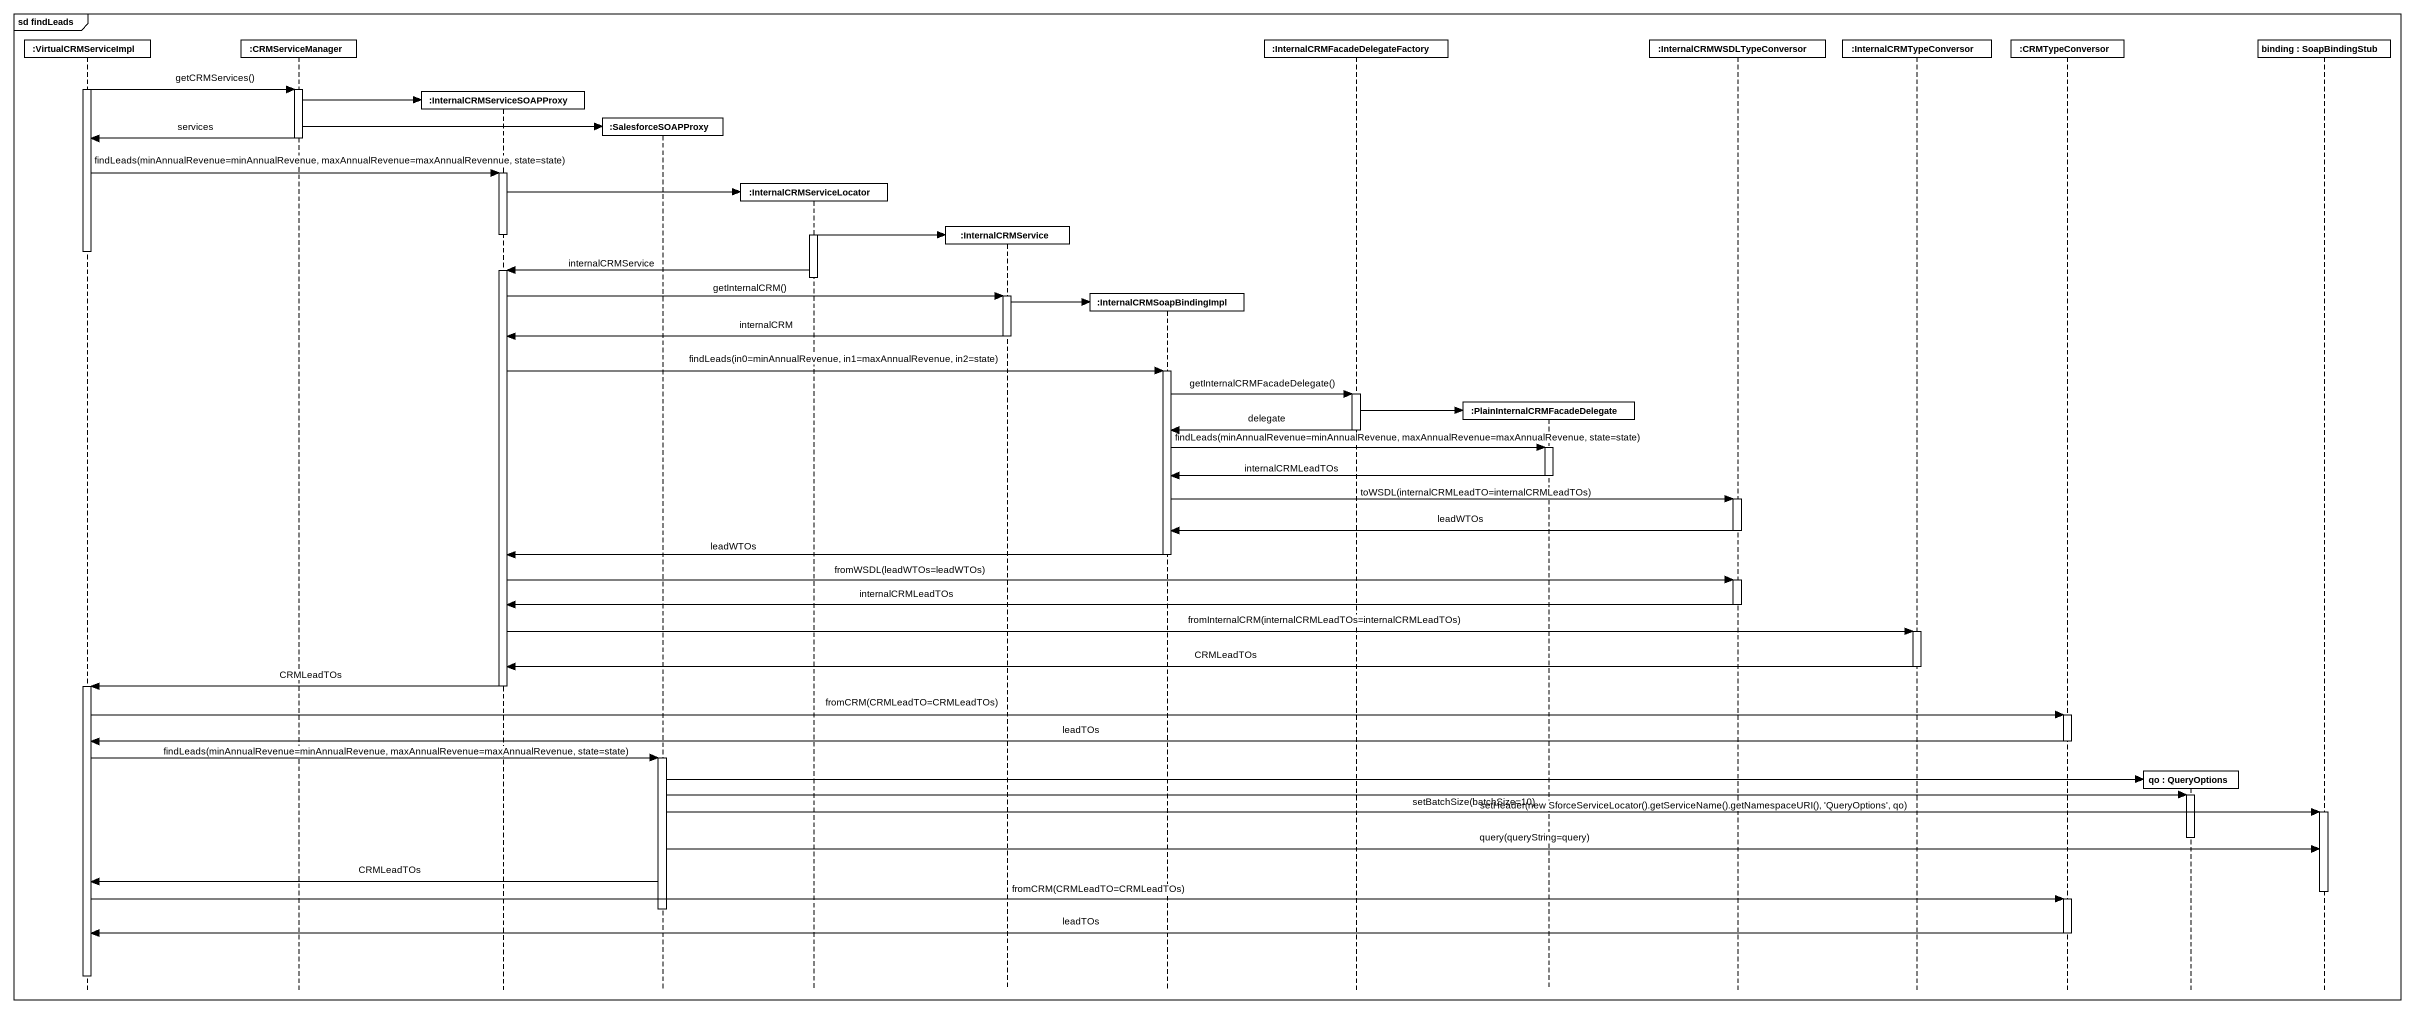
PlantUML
@startuml
mainframe sd findLeads
hide footbox
participant ":VirtualCRMServiceImpl" as VirtualCRMServiceImpl
participant ":CRMServiceManager" as CRMServiceManager
participant ":InternalCRMServiceSOAPProxy" as InternalCRMServiceSOAPProxy
participant ":SalesforceSOAPProxy" as SalesforceSOAPProxy
participant ":InternalCRMServiceLocator" as InternalCRMServiceLocator
participant ":InternalCRMService" as InternalCRMService
participant ":InternalCRMSoapBindingImpl" as InternalCRMSoapBindingImpl
participant ":InternalCRMFacadeDelegateFactory" as InternalCRMFacadeDelegateFac
participant ":PlainInternalCRMFacadeDelegate" as PlainInternalCRMFacadeDelega
participant ":InternalCRMWSDLTypeConversor" as InternalCRMWSDLTypeConversor
participant ":InternalCRMTypeConversor" as InternalCRMTypeConversor
participant ":CRMTypeConversor" as CRMTypeConversor
participant "qo : QueryOptions" as qo
participant "binding : SoapBindingStub" as binding

activate VirtualCRMServiceImpl
VirtualCRMServiceImpl -> CRMServiceManager : getCRMServices()
activate CRMServiceManager
CRMServiceManager -> InternalCRMServiceSOAPProxy
CRMServiceManager -> SalesforceSOAPProxy
CRMServiceManager -> VirtualCRMServiceImpl : services
deactivate CRMServiceManager
VirtualCRMServiceImpl -> InternalCRMServiceSOAPProxy : findLeads(minAnnualRevenue=minAnnualRevenue, maxAnnualRevenue=maxAnnualRevennue, state=state)
activate InternalCRMServiceSOAPProxy
InternalCRMServiceSOAPProxy -> InternalCRMServiceLocator
activate InternalCRMServiceLocator
InternalCRMServiceLocator -> InternalCRMService
deactivate InternalCRMServiceSOAPProxy
deactivate VirtualCRMServiceImpl
InternalCRMServiceLocator -> InternalCRMServiceSOAPProxy : internalCRMService
activate InternalCRMServiceSOAPProxy
deactivate InternalCRMServiceLocator
InternalCRMServiceSOAPProxy -> InternalCRMService : getInternalCRM()
activate InternalCRMService
InternalCRMService -> InternalCRMSoapBindingImpl
InternalCRMService -> InternalCRMServiceSOAPProxy : internalCRM
deactivate InternalCRMService
InternalCRMServiceSOAPProxy -> InternalCRMSoapBindingImpl : findLeads(in0=minAnnualRevenue, in1=maxAnnualRevenue, in2=state)
activate InternalCRMSoapBindingImpl
InternalCRMSoapBindingImpl -> InternalCRMFacadeDelegateFac : getInternalCRMFacadeDelegate()
activate InternalCRMFacadeDelegateFac
InternalCRMFacadeDelegateFac -> PlainInternalCRMFacadeDelega
InternalCRMFacadeDelegateFac -> InternalCRMSoapBindingImpl : delegate
deactivate InternalCRMFacadeDelegateFac
InternalCRMSoapBindingImpl -> PlainInternalCRMFacadeDelega : findLeads(minAnnualRevenue=minAnnualRevenue, maxAnnualRevenue=maxAnnualRevenue, state=state)
activate PlainInternalCRMFacadeDelega
PlainInternalCRMFacadeDelega -> InternalCRMSoapBindingImpl : internalCRMLeadTOs
deactivate PlainInternalCRMFacadeDelega
InternalCRMSoapBindingImpl -> InternalCRMWSDLTypeConversor : toWSDL(internalCRMLeadTO=internalCRMLeadTOs)
activate InternalCRMWSDLTypeConversor
InternalCRMWSDLTypeConversor -> InternalCRMSoapBindingImpl : leadWTOs
deactivate InternalCRMWSDLTypeConversor
InternalCRMSoapBindingImpl -> InternalCRMServiceSOAPProxy : leadWTOs
deactivate InternalCRMSoapBindingImpl
InternalCRMServiceSOAPProxy -> InternalCRMWSDLTypeConversor : fromWSDL(leadWTOs=leadWTOs)
activate InternalCRMWSDLTypeConversor
InternalCRMWSDLTypeConversor -> InternalCRMServiceSOAPProxy : internalCRMLeadTOs
deactivate InternalCRMWSDLTypeConversor
InternalCRMServiceSOAPProxy -> InternalCRMTypeConversor : fromInternalCRM(internalCRMLeadTOs=internalCRMLeadTOs)
activate InternalCRMTypeConversor
InternalCRMTypeConversor -> InternalCRMServiceSOAPProxy : CRMLeadTOs
deactivate InternalCRMTypeConversor
InternalCRMServiceSOAPProxy -> VirtualCRMServiceImpl : CRMLeadTOs
deactivate InternalCRMServiceSOAPProxy
activate VirtualCRMServiceImpl
VirtualCRMServiceImpl -> CRMTypeConversor : fromCRM(CRMLeadTO=CRMLeadTOs)
activate CRMTypeConversor
CRMTypeConversor -> VirtualCRMServiceImpl : leadTOs
deactivate CRMTypeConversor
VirtualCRMServiceImpl -> SalesforceSOAPProxy : findLeads(minAnnualRevenue=minAnnualRevenue, maxAnnualRevenue=maxAnnualRevenue, state=state)
activate SalesforceSOAPProxy
SalesforceSOAPProxy -> qo
SalesforceSOAPProxy -> qo : setBatchSize(batchSize=10)
activate qo
SalesforceSOAPProxy -> binding : setHeader(new SforceServiceLocator().getServiceName().getNamespaceURI(), 'QueryOptions', qo)
activate binding
deactivate qo
SalesforceSOAPProxy -> binding : query(queryString=query)
SalesforceSOAPProxy -> VirtualCRMServiceImpl : CRMLeadTOs
deactivate binding
VirtualCRMServiceImpl -> CRMTypeConversor : fromCRM(CRMLeadTO=CRMLeadTOs)
activate CRMTypeConversor
deactivate SalesforceSOAPProxy
CRMTypeConversor -> VirtualCRMServiceImpl : leadTOs
deactivate CRMTypeConversor
deactivate VirtualCRMServiceImpl
@enduml
